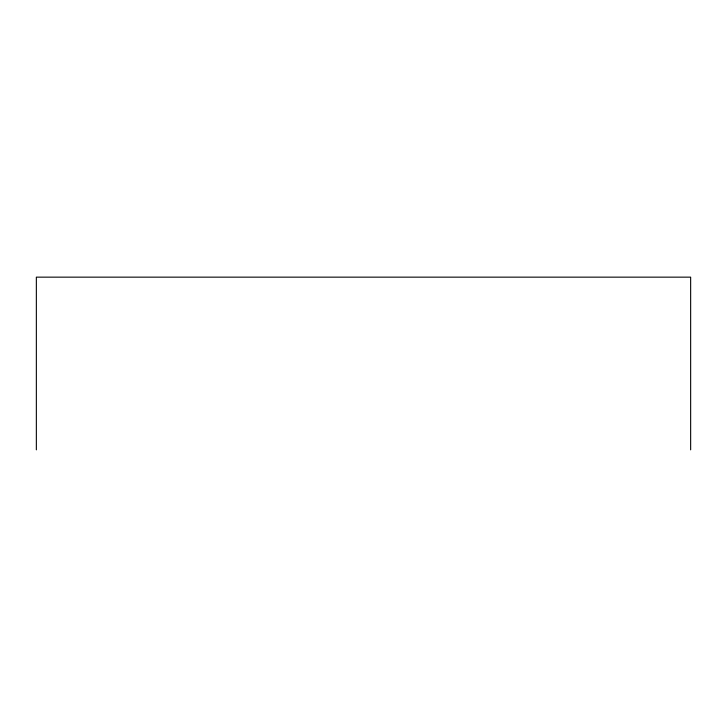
<?xml version="1.0" encoding="UTF-8"?>
<svg xmlns="http://www.w3.org/2000/svg" width="727" height="727" viewBox="0 0 727 727"><rect width="100%" height="100%" fill="white"/><g stroke="black" fill="none" stroke-linecap="round" stroke-linejoin="round"><path stroke-width="1.09" d="M690.65 449.849L690.65 277.151L36.35 277.151L36.35 449.849"/></g></svg>
